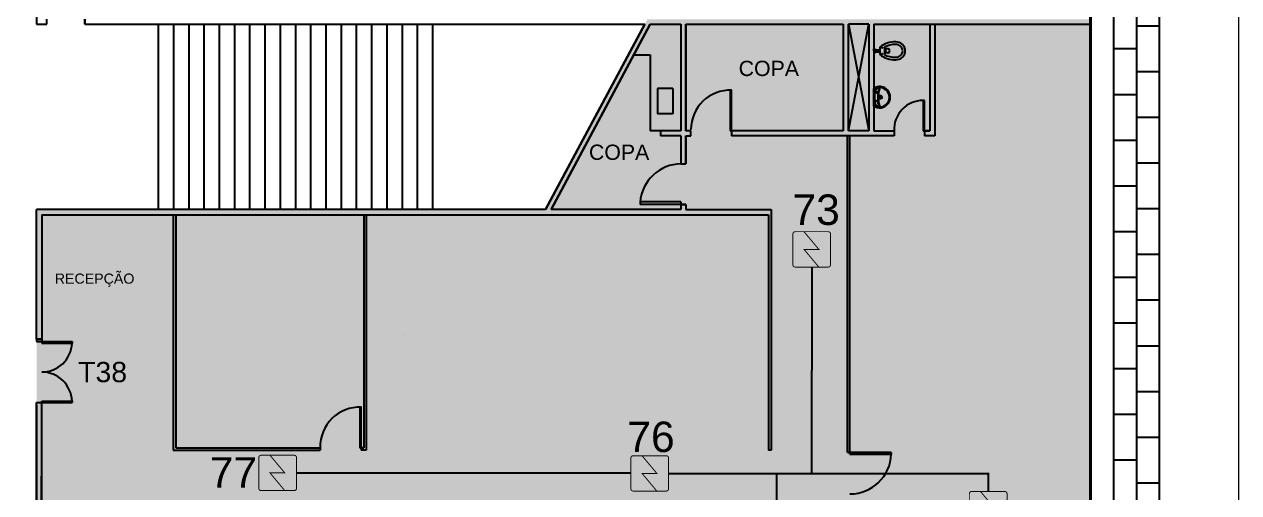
# Model space of a CAD drawing. Header units: metres. Extents: x -331 to 2982, y 362 to 2539.
# Drawn here: x 849.32 to 873.22, y 1266.69 to 1275.92 of the extents above; entities that cross this region are included whole.
import ezdxf

# ---------------------------------------------------------------- set-up
doc = ezdxf.new("R2010")
doc.units = ezdxf.units.M
doc.linetypes.add('DOT075', pattern=[0.75, 0, -0.75])
doc.layers.get('0').update_dxf_attribs({"color": 251})
for name, color, linetype in [('72_EGR_BASE_PRIMITIVE', 7, 'Continuous'), ('ALV', 251, 'Continuous'), ('CX', 251, 'Continuous'), ('Det', 251, 'Continuous'), ('DET. FUMAÇA', 1, 'Continuous'), ('Div', 251, 'Continuous'), ('Mob', 251, 'Continuous'), ('Pis', 251, 'Continuous'), ('SALAS NOVAS', 7, 'Continuous'), ('Texto_Salas', 251, 'Continuous'), ('vid', 251, 'Continuous')]:
    doc.layers.add(name, color=color, linetype=linetype)
doc.layers.add('_salas', color=251, linetype='Continuous', plot=False)
doc.styles.add('DESTAQUE', font='arial.ttf', dxfattribs={"height": 0.4})
doc.styles.add('X3G_ENTITY_14214639', font='arial.ttf', dxfattribs={"height": 0.6})
doc.styles.add('X3G_ENTITY_14214676', font='arial.ttf', dxfattribs={"height": 0.6})
doc.styles.add('X3G_ENTITY_142146B3', font='arial.ttf', dxfattribs={"height": 0.6})
doc.styles.add('X3G_ENTITY_142238B3', font='arial.ttf', dxfattribs={"height": 0.2})

# ---------------------------------------------------------------- blocks, each defined once
blk = doc.blocks.new('Detector de fumaça')
at = {"layer": 'DET. FUMAÇA', "linetype": 'Continuous', "lineweight": 15, "const_width": 0.0187}
blk.add_lwpolyline([(774.599, 539.816), (775.249, 539.816, -0.414214), (775.296, 539.769), (775.296, 539.167, -0.414214), (775.249, 539.12), (774.599, 539.12, -0.414214), (774.553, 539.167), (774.553, 539.769, -0.414214)], format="xyb", close=True, dxfattribs=at)
blk.add_lwpolyline([(774.773, 539.816), (775.064, 539.468), (774.773, 539.468), (775.064, 539.12)], dxfattribs=at)
blk = doc.blocks.new('d699de5f-434e-4e6a-9839-a5c9f0d47fdb')
at = {"layer": 'CX', "color": 251, "ltscale": 0.8}
for p, q in [((858.052, 1266.938), (857.237, 1266.938)), ((857.237, 1266.908), (858.052, 1266.908))]:
    blk.add_line(p, q, dxfattribs=at)
at = {"layer": 'CX', "color": 251}
blk.add_arc((857.237, 1266.938), 0.815, 270, 357.8905, dxfattribs=at)
blk = doc.blocks.new('4802ff03-dd1b-481a-ae86-128a6d32666f')
at = {"layer": '72_EGR_BASE_PRIMITIVE', "color": 251, "true_color": 0x5f5f5f}
blk.add_polyline3d([(867.376, 1268.483, 0), (867.376, 1268.453, 0)], dxfattribs=at)
blk.add_blockref('d699de5f-434e-4e6a-9839-a5c9f0d47fdb', (9.324, 1.544))

msp = doc.modelspace()

# ---------------------------------------------------------------- hatches: boundary and pattern name
at = {"layer": '_salas', "transparency": 33554559}
h = msp.add_hatch(color=256, dxfattribs=at)
h.dxf.hatch_style = 1
h.paths.add_polyline_path([(845.258, 1260.671), (806.008, 1260.671), (806.008, 1266.721), (806.008, 1269.471), (801.118, 1269.471), (801.118, 1266.371), (801.118, 1258.571), (794.808, 1258.571), (794.808, 1266.371), (794.808, 1266.521), (794.608, 1266.521), (794.608, 1250.721), (794.808, 1250.721), (794.808, 1252.511), (870.318, 1252.511), (870.318, 1276.021), (861.583, 1276.021), (861.529, 1275.921), (859.578, 1272.271), (857.358, 1272.271), (851.958, 1272.271), (849.558, 1272.271), (849.558, 1263.221), (850.458, 1263.221), (850.458, 1255.977), (849.233, 1255.977), (849.233, 1256.871), (849.583, 1256.871), (849.583, 1256.971), (846.033, 1256.971), (846.033, 1256.871), (846.383, 1256.871), (846.383, 1255.977), (845.258, 1255.977)])

# ---------------------------------------------------------------- linework, layer by layer
for p, q in [((866.039, 1273.821), (866.433, 1273.821)), ((866.439, 1273.821), (866.439, 1273.721)), ((867.009, 1273.821), (867.139, 1273.821)), ((867.139, 1273.821), (867.039, 1273.821)), ((867.039, 1273.821), (867.039, 1273.721))]:
    msp.add_line(p, q)
msp.add_arc((867.009, 1273.85), 0.571, 90, 182.9375)
at = {"layer": '72_EGR_BASE_PRIMITIVE', "color": 251, "linetype": 'Continuous', "lineweight": -3, "true_color": 0x5f5f5f}
for p, q in [((866.439, 1273.721), (863.239, 1273.721)), ((867.239, 1273.721), (867.039, 1273.721)), ((849.659, 1268.107), (849.659, 1268.107))]:
    msp.add_line(p, q, dxfattribs=at)
at = {"layer": '72_EGR_BASE_PRIMITIVE', "color": 251, "linetype": 'Continuous', "lineweight": -3, "ltscale": 0.8}
for p in [(862.339, 1272.371), (862.339, 1272.271)]:
    msp.add_line(p, (862.339, 1272.271), dxfattribs=at)
at = {"layer": '72_EGR_BASE_PRIMITIVE', "color": 150, "linetype": 'Continuous', "lineweight": -3, "true_color": 0x007fff}
for p, q in [((854.675, 1267.085), (861.257, 1267.085)), ((862, 1267.076), (868.291, 1267.076)), ((868.291, 1267.085), (868.291, 1266.719))]:
    msp.add_line(p, q, dxfattribs=at)
at = {"layer": '72_EGR_BASE_PRIMITIVE', "color": 150, "true_color": 0x007fff}
for points in [[(864.817, 1271.13, 0), (864.816, 1267.078, 0)], [(864.126, 1267.076, 0), (864.125, 1266.33, 0)]]:
    msp.add_polyline3d(points, dxfattribs=at)
at = {"layer": '72_EGR_BASE_PRIMITIVE', "color": 251, "true_color": 0x5f5f5f}
msp.add_polyline3d([(850.259, 1268.501, 0), (850.259, 1268.471, 0)], dxfattribs=at)
at = {"layer": 'ALV', "color": 251, "ltscale": 0.8}
for p, q in [((849.559, 1288.121), (849.559, 1275.921)), ((849.559, 1288.121), (849.559, 1275.921)), ((849.559, 1275.921), (849.759, 1275.921)), ((849.559, 1275.921), (849.759, 1275.921)), ((849.759, 1275.921), (849.759, 1276.021)), ((849.759, 1275.921), (849.759, 1276.021)), ((850.509, 1275.921), (850.509, 1276.021)), ((850.509, 1276.021), (850.509, 1275.921)), ((850.509, 1276.021), (850.509, 1275.921)), ((850.509, 1275.921), (861.531, 1275.921)), ((850.509, 1275.921), (861.531, 1275.921)), ((850.509, 1275.921), (861.531, 1275.921)), ((859.579, 1272.271), (861.531, 1275.921)), ((861.531, 1275.921), (859.579, 1272.271)), ((861.639, 1275.921), (859.687, 1272.271)), ((859.687, 1272.271), (861.639, 1275.921)), ((861.639, 1275.921), (862.239, 1275.921)), ((861.639, 1275.921), (862.239, 1275.921)), ((862.239, 1275.921), (862.239, 1273.921)), ((862.239, 1275.921), (862.239, 1273.821)), ((862.339, 1275.921), (865.439, 1275.921)), ((862.339, 1275.921), (862.339, 1273.821)), ((862.339, 1273.821), (862.339, 1275.921)), ((865.439, 1275.921), (865.439, 1273.821)), ((865.939, 1275.921), (865.539, 1275.921)), ((865.539, 1273.821), (865.539, 1275.921)), ((865.939, 1275.921), (865.939, 1273.821)), ((866.039, 1275.921), (870.299, 1275.921)), ((866.039, 1275.921), (866.039, 1273.821)), ((867.139, 1275.921), (867.139, 1273.821)), ((867.239, 1275.921), (867.239, 1273.721)), ((862.239, 1273.821), (861.839, 1273.821)), ((861.839, 1273.821), (861.839, 1273.721)), ((862.239, 1273.721), (861.839, 1273.721)), ((862.239, 1273.721), (862.239, 1273.171)), ((862.439, 1273.821), (862.339, 1273.821)), ((862.439, 1273.821), (862.339, 1273.821)), ((862.339, 1273.721), (862.339, 1273.171)), ((862.339, 1273.721), (862.439, 1273.721)), ((862.339, 1273.171), (862.339, 1273.721)), ((862.339, 1273.721), (862.439, 1273.721)), ((862.439, 1273.721), (862.439, 1273.821)), ((862.439, 1273.721), (862.439, 1273.821)), ((864.139, 1273.821), (863.239, 1273.821)), ((863.239, 1273.821), (863.239, 1273.721)), ((865.439, 1273.821), (863.239, 1273.821)), ((863.239, 1273.821), (863.239, 1273.721)), ((865.939, 1273.821), (865.539, 1273.821)), ((862.239, 1273.171), (862.339, 1273.171)), ((862.239, 1273.171), (862.339, 1273.171)), ((862.239, 1272.421), (862.239, 1272.371)), ((862.239, 1272.371), (862.339, 1272.371)), ((862.239, 1272.371), (862.239, 1272.271)), ((862.339, 1272.371), (862.239, 1272.371)), ((862.239, 1272.371), (862.239, 1272.271)), ((849.559, 1269.721), (849.559, 1272.271)), ((859.579, 1272.271), (849.559, 1272.271)), ((849.659, 1272.171), (853.528, 1272.171)), ((849.659, 1272.171), (849.659, 1269.721)), ((853.528, 1272.171), (859.384, 1272.171)), ((859.346, 1272.171), (860.636, 1272.171)), ((862.239, 1272.271), (859.687, 1272.271)), ((860.636, 1272.171), (863.969, 1272.171)), ((849.659, 1269.721), (849.559, 1269.721)), ((849.659, 1269.721), (849.559, 1269.721)), ((849.559, 1269.721), (849.659, 1269.721)), ((849.559, 1263.221), (849.559, 1268.421)), ((849.559, 1268.421), (849.559, 1263.221)), ((849.659, 1263.421), (849.659, 1268.446))]:
    msp.add_line(p, q, dxfattribs=at)
at = {"layer": 'ALV'}
msp.add_line((862.339, 1272.271), (864.019, 1272.271), dxfattribs=at)
at = {"layer": 'ALV', "color": 251, "linetype": 'Continuous', "lineweight": -3, "true_color": 0x5f5f5f}
msp.add_line((865.569, 1267.486), (865.519, 1267.486), dxfattribs=at)
at = {"layer": 'CX', "ltscale": 8}
for p, q in [((867.009, 1274.421), (867.009, 1273.821)), ((867.039, 1274.421), (867.009, 1274.421)), ((867.039, 1273.821), (867.039, 1274.421)), ((867.009, 1273.821), (867.039, 1273.821))]:
    msp.add_line(p, q, dxfattribs=at)
at = {"layer": 'CX', "color": 251}
for p, q in [((862.239, 1272.421), (861.439, 1272.421)), ((861.439, 1272.421), (861.439, 1272.371)), ((862.239, 1272.371), (861.439, 1272.371)), ((849.559, 1269.721), (849.559, 1269.671)), ((849.559, 1269.671), (849.659, 1269.671)), ((849.659, 1269.721), (849.659, 1269.671)), ((849.659, 1269.671), (849.659, 1269.641))]:
    msp.add_line(p, q, dxfattribs=at)
at = {"layer": 'CX', "color": 251, "ltscale": 0.8}
for p, q in [((849.659, 1269.671), (850.259, 1269.671)), ((850.259, 1269.671), (850.259, 1269.641)), ((849.659, 1269.641), (850.259, 1269.641)), ((849.559, 1268.421), (849.559, 1268.471)), ((849.559, 1268.471), (849.659, 1268.471)), ((849.659, 1268.471), (849.659, 1268.501)), ((849.659, 1268.501), (850.259, 1268.501)), ((849.659, 1268.421), (849.659, 1268.471)), ((849.659, 1268.471), (850.259, 1268.471))]:
    msp.add_line(p, q, dxfattribs=at)
at = {"layer": 'CX', "ltscale": 8}
msp.add_lwpolyline([(863.209, 1273.821), (863.239, 1273.821), (863.239, 1274.621), (863.209, 1274.621)], close=True, dxfattribs=at)
at = {"layer": 'CX', "color": 251, "ltscale": 8, "true_color": 0x606060}
msp.add_arc((863.21, 1273.851), 0.771, 87.8106, 180, dxfattribs=at)
at = {"layer": 'CX', "color": 251}
msp.add_arc((862.254, 1272.353), 0.818, 90.4892, 175.2562, dxfattribs=at)
at = {"layer": 'CX', "color": 251, "ltscale": 0.8}
for centre, start, end in [((849.659, 1269.671), 270, 357.2415), ((849.659, 1268.471), 2.7585, 90)]:
    msp.add_arc(centre, 0.6, start, end, dxfattribs=at)
at = {"layer": 'Det', "color": 251}
for p, q in [((870.759, 1295.871), (870.759, 1252.071)), ((871.209, 1295.871), (871.209, 1251.621)), ((871.659, 1295.871), (871.659, 1251.621)), ((865.539, 1275.921), (865.939, 1273.821)), ((865.539, 1273.821), (865.939, 1275.921)), ((870.759, 1275.891), (870.759, 1275.891)), ((871.209, 1275.891), (871.659, 1275.891)), ((870.759, 1275.441), (871.209, 1275.441)), ((870.759, 1274.991), (870.759, 1274.991)), ((871.209, 1274.991), (871.659, 1274.991)), ((870.759, 1274.541), (871.209, 1274.541)), ((870.759, 1274.091), (870.759, 1274.091)), ((871.209, 1274.091), (871.659, 1274.091)), ((870.759, 1273.641), (871.209, 1273.641)), ((870.759, 1273.191), (870.759, 1273.191)), ((871.209, 1273.191), (871.659, 1273.191)), ((870.759, 1272.741), (871.209, 1272.741)), ((870.759, 1272.291), (870.759, 1272.291)), ((871.209, 1272.291), (871.659, 1272.291)), ((870.759, 1271.841), (871.209, 1271.841)), ((870.759, 1271.391), (870.759, 1271.391)), ((871.209, 1271.391), (871.659, 1271.391)), ((870.759, 1270.941), (871.209, 1270.941)), ((870.759, 1270.491), (870.759, 1270.491)), ((871.209, 1270.491), (871.659, 1270.491)), ((870.759, 1270.041), (871.209, 1270.041)), ((870.759, 1269.591), (870.759, 1269.591)), ((871.209, 1269.591), (871.659, 1269.591)), ((870.759, 1269.141), (871.209, 1269.141)), ((870.759, 1268.691), (870.759, 1268.691)), ((871.209, 1268.691), (871.659, 1268.691)), ((870.759, 1268.241), (871.209, 1268.241)), ((870.759, 1267.791), (870.759, 1267.791)), ((871.209, 1267.791), (871.659, 1267.791)), ((870.759, 1267.341), (871.209, 1267.341)), ((870.759, 1266.891), (870.759, 1266.891)), ((871.209, 1266.891), (871.659, 1266.891))]:
    msp.add_line(p, q, dxfattribs=at)
at = {"layer": 'Div', "color": 230, "linetype": 'Continuous', "lineweight": 0}
msp.add_line((873.223, 1251.24), (873.223, 1294.691), dxfattribs=at)
at = {"layer": 'Div'}
for p, q in [((865.519, 1267.486), (865.519, 1273.721)), ((865.569, 1267.456), (865.569, 1273.721)), ((852.249, 1272.171), (852.249, 1267.531)), ((852.299, 1272.171), (852.299, 1267.581)), ((855.999, 1272.171), (855.999, 1267.581)), ((856.049, 1272.171), (856.049, 1267.531)), ((863.969, 1272.171), (863.969, 1267.531)), ((864.019, 1272.271), (864.019, 1267.531)), ((852.249, 1267.531), (855.138, 1267.531)), ((852.299, 1267.581), (855.138, 1267.581)), ((855.138, 1267.581), (855.138, 1267.531)), ((855.949, 1267.581), (855.949, 1267.531)), ((855.999, 1267.581), (855.949, 1267.581)), ((855.949, 1267.581), (855.999, 1267.581)), ((856.049, 1267.531), (855.949, 1267.531)), ((864.019, 1267.531), (863.969, 1267.531)), ((855.949, 1267.481), (855.949, 1267.481))]:
    msp.add_line(p, q, dxfattribs=at)
at = {"layer": 'Div', "ltscale": 0.8}
msp.add_line((856.781, 1269.821), (856.781, 1269.821), dxfattribs=at)
at = {"layer": 'Div', "ltscale": 8}
msp.add_lwpolyline([(855.919, 1267.581), (855.949, 1267.581), (855.949, 1268.381), (855.919, 1268.381)], close=True, dxfattribs=at)
msp.add_arc((855.926, 1267.593), 0.788, 88.3631, 180.8388, dxfattribs=at)
at = {"layer": 'Mob'}
for p, q in [((866.039, 1275.398), (866.039, 1275.438)), ((866.039, 1275.438), (866.05, 1275.438)), ((866.039, 1275.398), (866.039, 1275.358)), ((866.059, 1275.418), (866.059, 1275.429)), ((866.059, 1275.418), (866.059, 1275.378)), ((866.059, 1275.418), (866.159, 1275.418)), ((866.159, 1275.468), (866.159, 1275.328)), ((866.247, 1275.468), (866.247, 1275.328)), ((866.278, 1275.357), (866.278, 1275.439)), ((866.307, 1275.439), (866.278, 1275.439)), ((866.039, 1275.358), (866.05, 1275.358)), ((866.059, 1275.378), (866.159, 1275.378)), ((866.059, 1275.378), (866.059, 1275.367)), ((866.307, 1275.357), (866.278, 1275.357)), ((866.039, 1274.308), (866.039, 1274.659))]:
    msp.add_line(p, q, dxfattribs=at)
at = {"layer": 'Mob', "color": 251}
for p, q in [((861.318, 1275.321), (861.639, 1275.321)), ((861.639, 1275.321), (861.639, 1273.821)), ((862.082, 1274.655), (861.782, 1274.655)), ((861.782, 1274.655), (861.782, 1274.155)), ((862.082, 1274.655), (862.082, 1274.155)), ((862.082, 1274.155), (861.782, 1274.155)), ((861.839, 1273.821), (861.639, 1273.821)), ((849.658, 1263.421), (849.658, 1267.024))]:
    msp.add_line(p, q, dxfattribs=at)
at = {"layer": 'Mob'}
msp.add_lwpolyline([(866.05, 1274.484, 0.019765), (866.055, 1274.358, 0.055725), (866.057, 1274.34, 0.26837), (866.093, 1274.307, 0.08527), (866.181, 1274.295, 0.373975), (866.345, 1274.484, 0.373975), (866.181, 1274.674, 0.08527), (866.093, 1274.662, 0.26837), (866.057, 1274.628, 0.055725), (866.055, 1274.61, 0.019765)], format="xyb", close=True, dxfattribs=at)
for points in [[(866.146, 1274.659, 0.09339), (866.093, 1274.646, 0.281673), (866.06, 1274.601, 0.022774), (866.054, 1274.511), (866.054, 1274.484), (866.054, 1274.457, 0.022774), (866.06, 1274.367, 0.281673), (866.093, 1274.322, 0.09339), (866.146, 1274.31)], [(866.146, 1274.659, -0.557482), (866.151, 1274.651, 0.068592), (866.121, 1274.547, 0.02486), (866.116, 1274.484, 0.02486), (866.121, 1274.421, 0.068592), (866.151, 1274.318, -0.557482), (866.146, 1274.31)], [(866.151, 1274.652, 0.072415), (866.128, 1274.484, 0.072415), (866.151, 1274.317)], [(866.15, 1274.32, -0.467154), (866.143, 1274.322, -0.039312), (866.12, 1274.39, 0.320715), (866.099, 1274.408, 0.032811), (866.062, 1274.412)]]:
    msp.add_lwpolyline(points, format="xyb", dxfattribs=at)
for centre, radius in [((866.205, 1275.46), 0.00707), ((866.205, 1275.336), 0.00707), ((866.096, 1274.583), 0.0158), ((866.17, 1274.484), 0.0328), ((866.17, 1274.484), 0.0203)]:
    msp.add_circle(centre, radius, dxfattribs=at)
for centre, radius, start, end in [((866.05, 1275.429), 0.00935, 0, 90), ((866.453, 1275.109), 0.464, 87.9363, 129.3021), ((866.453, 1275.109), 0.414, 87.9363, 119.8675), ((866.31, 1275.396), 0.043, 1.2038, 93.3189), ((866.31, 1275.4), 0.043, 266.6811, 358.7962), ((866.48, 1275.394), 0.179, 1.2038, 93.3189), ((866.48, 1275.402), 0.179, 266.6811, 358.7962), ((866.48, 1275.394), 0.129, 1.2038, 93.3189), ((866.48, 1275.402), 0.129, 266.6811, 358.7962), ((866.05, 1275.367), 0.00935, 270, 0), ((866.453, 1275.687), 0.464, 230.6979, 272.0637), ((866.453, 1275.687), 0.414, 240.1325, 272.0637), ((866.164, 1274.427), 0.266, 85.9061, 117.7353), ((866.154, 1274.484), 0.209, 0, 82.0182), ((866.042, 1274.659), 0.0027, 117.7353, 180), ((866.154, 1274.484), 0.209, 277.9818, 0), ((866.042, 1274.31), 0.0027, 180, 242.2647), ((866.164, 1274.542), 0.266, 241.9123, 274.0939)]:
    msp.add_arc(centre, radius, start, end, dxfattribs=at)
at = {"layer": 'Pis', "color": 251, "ltscale": 0.8}
for p, q in [((851.959, 1272.271), (851.959, 1275.921)), ((852.259, 1272.271), (852.259, 1275.921)), ((852.559, 1272.271), (852.559, 1275.921)), ((852.859, 1272.271), (852.859, 1275.921)), ((853.159, 1272.271), (853.159, 1275.921)), ((853.459, 1272.271), (853.459, 1275.921)), ((853.759, 1272.271), (853.759, 1275.921)), ((854.059, 1272.271), (854.059, 1275.921)), ((854.359, 1272.271), (854.359, 1275.921)), ((854.659, 1272.271), (854.659, 1275.921)), ((854.959, 1272.271), (854.959, 1275.921)), ((855.259, 1272.271), (855.259, 1275.921)), ((855.559, 1272.271), (855.559, 1275.921)), ((855.859, 1272.271), (855.859, 1275.921)), ((856.159, 1272.271), (856.159, 1275.921)), ((856.459, 1272.271), (856.459, 1275.921)), ((856.759, 1272.271), (856.759, 1275.921)), ((857.059, 1272.271), (857.059, 1275.921)), ((857.359, 1272.271), (857.359, 1275.921))]:
    msp.add_line(p, q, dxfattribs=at)
at = {"layer": 'vid', "color": 251}
for p, q in [((870.299, 1252.531), (870.299, 1295.871)), ((870.319, 1252.511), (870.319, 1295.871))]:
    msp.add_line(p, q, dxfattribs=at)

# ---------------------------------------------------------------- block references
msp.add_blockref('4802ff03-dd1b-481a-ae86-128a6d32666f', (-0.992, -0.997))
at = {"layer": 'DET. FUMAÇA', "linetype": 'Continuous', "lineweight": 0}
for p in [(89.893, 732.02), (79.38, 727.617), (86.704, 727.608), (93.367, 726.903)]:
    msp.add_blockref('Detector de fumaça', p, dxfattribs=at)

# ---------------------------------------------------------------- texts
at = {"layer": 'Div', "color": 5, "linetype": 'Continuous', "lineweight": 0, "true_color": 0x0000ff, "char_height": 0.6, "attachment_point": 1}
for s, insert, style in [('73', (864.438, 1272.569), 'X3G_ENTITY_142146B3'), ('76', (861.187, 1268.096), 'X3G_ENTITY_14214676'), ('77', (852.966, 1267.395), 'X3G_ENTITY_14214639')]:
    msp.add_mtext_dynamic_manual_height_columns(s, width=13.3188, gutter_width=2.5, heights=[0], dxfattribs=dict(at, insert=insert, style=style))
at = {"layer": 'SALAS NOVAS', "color": 251}
for s, height, style, p in [('RECEPÇÃO', 0.2, 'X3G_ENTITY_142238B3', (849.916, 1270.812)), ('T38', 0.4, 'DESTAQUE', (850.377, 1268.872))]:
    msp.add_text(s, height=height, dxfattribs=dict(at, style=style)).set_placement(p)
at = {"layer": 'Texto_Salas', "color": 251, "linetype": 'DOT075', "style": 'DESTAQUE'}
for p in [(863.379, 1274.902), (860.432, 1273.251)]:
    msp.add_text('COPA', height=0.3, dxfattribs=at).set_placement(p)

doc.saveas('drawing.dxf')
